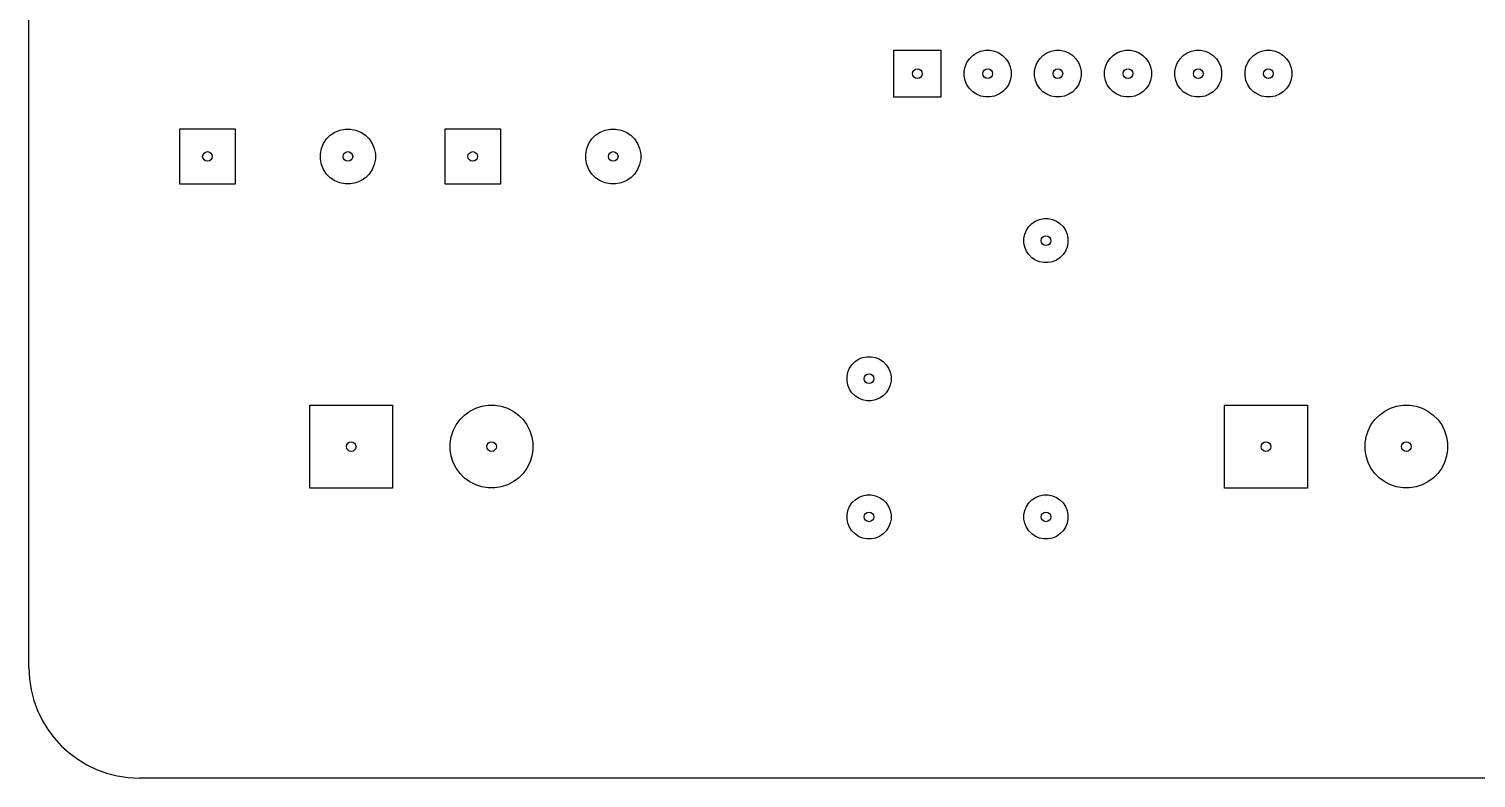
# Model space of a CAD drawing. Header units: millimetres. Extents: x 83 to 184, y -140 to -36.
# Drawn here: x 83 to 135.4, y -140 to -112.9 of the extents above; entities that cross this region are included whole.
import ezdxf

# ---------------------------------------------------------------- set-up
doc = ezdxf.new("R2010")
doc.units = ezdxf.units.MM
doc.layers.add('Edge.Cuts', color=254, linetype='CONTINUOUS', true_color=0xd0d2cd)
doc.layers.add('F.Cu', color=13, linetype='CONTINUOUS', true_color=0xc83434)

msp = doc.modelspace()

# ---------------------------------------------------------------- linework, layer by layer
at = {"layer": 'Edge.Cuts', "linetype": 'CONTINUOUS'}
for p, q in [((83, -136), (83, -40)), ((180, -140), (87, -140))]:
    msp.add_line(p, q, dxfattribs=at)
at = {"layer": 'Edge.Cuts'}
msp.add_arc((87, -136), 4, -180, -90, dxfattribs=at)
at = {"layer": 'F.Cu', "linetype": 'CONTINUOUS'}
for p, q in [((114.3, -115.35), (114.3, -113.65)), ((114.3, -113.65), (116, -113.65)), ((116, -113.65), (116, -115.35)), ((116.876601, -114.253258), (116.940367, -114.099313)), ((116.940367, -114.099313), (117.032941, -113.960766)), ((117.032941, -113.960766), (117.150766, -113.842941)), ((117.150766, -113.842941), (117.289313, -113.750367)), ((117.289313, -113.750367), (117.443258, -113.686601)), ((117.443258, -113.686601), (117.606685, -113.654093)), ((117.606685, -113.654093), (117.773315, -113.654093)), ((117.773315, -113.654093), (117.936742, -113.686601)), ((117.936742, -113.686601), (118.090687, -113.750367)), ((118.090687, -113.750367), (118.229234, -113.842941)), ((118.229234, -113.842941), (118.347059, -113.960766)), ((118.347059, -113.960766), (118.439633, -114.099313)), ((118.439633, -114.099313), (118.503399, -114.253258)), ((119.416601, -114.253258), (119.480367, -114.099313)), ((119.480367, -114.099313), (119.572941, -113.960766)), ((119.572941, -113.960766), (119.690766, -113.842941)), ((119.690766, -113.842941), (119.829313, -113.750367)), ((119.829313, -113.750367), (119.983258, -113.686601)), ((119.983258, -113.686601), (120.146685, -113.654093)), ((120.146685, -113.654093), (120.313315, -113.654093)), ((120.313315, -113.654093), (120.476742, -113.686601)), ((120.476742, -113.686601), (120.630687, -113.750367)), ((120.630687, -113.750367), (120.769234, -113.842941)), ((120.769234, -113.842941), (120.887059, -113.960766)), ((120.887059, -113.960766), (120.979633, -114.099313)), ((120.979633, -114.099313), (121.043399, -114.253258)), ((121.956601, -114.253258), (122.020367, -114.099313)), ((122.020367, -114.099313), (122.112941, -113.960766)), ((122.112941, -113.960766), (122.230766, -113.842941)), ((122.230766, -113.842941), (122.369313, -113.750367)), ((122.369313, -113.750367), (122.523258, -113.686601)), ((122.523258, -113.686601), (122.686685, -113.654093)), ((122.686685, -113.654093), (122.853315, -113.654093)), ((122.853315, -113.654093), (123.016742, -113.686601)), ((123.016742, -113.686601), (123.170687, -113.750367)), ((123.170687, -113.750367), (123.309234, -113.842941)), ((123.309234, -113.842941), (123.427059, -113.960766)), ((123.427059, -113.960766), (123.519633, -114.099313)), ((123.519633, -114.099313), (123.583399, -114.253258)), ((124.496601, -114.253258), (124.560367, -114.099313)), ((124.560367, -114.099313), (124.652941, -113.960766)), ((124.652941, -113.960766), (124.770766, -113.842941)), ((124.770766, -113.842941), (124.909313, -113.750367)), ((124.909313, -113.750367), (125.063258, -113.686601)), ((125.063258, -113.686601), (125.226685, -113.654093)), ((125.226685, -113.654093), (125.393315, -113.654093)), ((125.393315, -113.654093), (125.556742, -113.686601)), ((125.556742, -113.686601), (125.710687, -113.750367)), ((125.710687, -113.750367), (125.849234, -113.842941)), ((125.849234, -113.842941), (125.967059, -113.960766)), ((125.967059, -113.960766), (126.059633, -114.099313)), ((126.059633, -114.099313), (126.123399, -114.253258)), ((127.036601, -114.253258), (127.100367, -114.099313)), ((127.100367, -114.099313), (127.192941, -113.960766)), ((127.192941, -113.960766), (127.310766, -113.842941)), ((127.310766, -113.842941), (127.449313, -113.750367)), ((127.449313, -113.750367), (127.603258, -113.686601)), ((127.603258, -113.686601), (127.766685, -113.654093)), ((127.766685, -113.654093), (127.933315, -113.654093)), ((127.933315, -113.654093), (128.096742, -113.686601)), ((128.096742, -113.686601), (128.250687, -113.750367)), ((128.250687, -113.750367), (128.389234, -113.842941)), ((128.389234, -113.842941), (128.507059, -113.960766)), ((128.507059, -113.960766), (128.599633, -114.099313)), ((128.599633, -114.099313), (128.663399, -114.253258)), ((116.844093, -114.416685), (116.876601, -114.253258)), ((116.844093, -114.583315), (116.844093, -114.416685)), ((116.876601, -114.746742), (116.844093, -114.583315)), ((118.503399, -114.253258), (118.535907, -114.416685)), ((118.535907, -114.583315), (118.503399, -114.746742)), ((118.535907, -114.416685), (118.535907, -114.583315)), ((119.384093, -114.416685), (119.416601, -114.253258)), ((119.384093, -114.583315), (119.384093, -114.416685)), ((119.416601, -114.746742), (119.384093, -114.583315)), ((121.043399, -114.253258), (121.075907, -114.416685)), ((121.075907, -114.583315), (121.043399, -114.746742)), ((121.075907, -114.416685), (121.075907, -114.583315)), ((121.924093, -114.416685), (121.956601, -114.253258)), ((121.924093, -114.583315), (121.924093, -114.416685)), ((121.956601, -114.746742), (121.924093, -114.583315)), ((123.583399, -114.253258), (123.615907, -114.416685)), ((123.615907, -114.583315), (123.583399, -114.746742)), ((123.615907, -114.416685), (123.615907, -114.583315)), ((124.464093, -114.416685), (124.496601, -114.253258)), ((124.464093, -114.583315), (124.464093, -114.416685)), ((124.496601, -114.746742), (124.464093, -114.583315)), ((126.123399, -114.253258), (126.155907, -114.416685)), ((126.155907, -114.583315), (126.123399, -114.746742)), ((126.155907, -114.416685), (126.155907, -114.583315)), ((127.004093, -114.416685), (127.036601, -114.253258)), ((127.004093, -114.583315), (127.004093, -114.416685)), ((127.036601, -114.746742), (127.004093, -114.583315)), ((128.663399, -114.253258), (128.695907, -114.416685)), ((128.695907, -114.583315), (128.663399, -114.746742)), ((128.695907, -114.416685), (128.695907, -114.583315)), ((116.940367, -114.900687), (116.876601, -114.746742)), ((117.032941, -115.039234), (116.940367, -114.900687)), ((117.150766, -115.157059), (117.032941, -115.039234)), ((117.289313, -115.249633), (117.150766, -115.157059)), ((118.229234, -115.157059), (118.090687, -115.249633)), ((118.347059, -115.039234), (118.229234, -115.157059)), ((118.439633, -114.900687), (118.347059, -115.039234)), ((118.503399, -114.746742), (118.439633, -114.900687)), ((119.480367, -114.900687), (119.416601, -114.746742)), ((119.572941, -115.039234), (119.480367, -114.900687)), ((119.690766, -115.157059), (119.572941, -115.039234)), ((119.829313, -115.249633), (119.690766, -115.157059)), ((120.769234, -115.157059), (120.630687, -115.249633)), ((120.887059, -115.039234), (120.769234, -115.157059)), ((120.979633, -114.900687), (120.887059, -115.039234)), ((121.043399, -114.746742), (120.979633, -114.900687)), ((122.020367, -114.900687), (121.956601, -114.746742)), ((122.112941, -115.039234), (122.020367, -114.900687)), ((122.230766, -115.157059), (122.112941, -115.039234)), ((122.369313, -115.249633), (122.230766, -115.157059)), ((123.309234, -115.157059), (123.170687, -115.249633)), ((123.427059, -115.039234), (123.309234, -115.157059)), ((123.519633, -114.900687), (123.427059, -115.039234)), ((123.583399, -114.746742), (123.519633, -114.900687)), ((124.560367, -114.900687), (124.496601, -114.746742)), ((124.652941, -115.039234), (124.560367, -114.900687)), ((124.770766, -115.157059), (124.652941, -115.039234)), ((124.909313, -115.249633), (124.770766, -115.157059)), ((125.849234, -115.157059), (125.710687, -115.249633)), ((125.967059, -115.039234), (125.849234, -115.157059)), ((126.059633, -114.900687), (125.967059, -115.039234)), ((126.123399, -114.746742), (126.059633, -114.900687)), ((127.100367, -114.900687), (127.036601, -114.746742)), ((127.192941, -115.039234), (127.100367, -114.900687)), ((127.310766, -115.157059), (127.192941, -115.039234)), ((127.449313, -115.249633), (127.310766, -115.157059)), ((128.389234, -115.157059), (128.250687, -115.249633)), ((128.507059, -115.039234), (128.389234, -115.157059)), ((128.599633, -114.900687), (128.507059, -115.039234)), ((128.663399, -114.746742), (128.599633, -114.900687)), ((116, -115.35), (114.3, -115.35)), ((117.443258, -115.313399), (117.289313, -115.249633)), ((117.606685, -115.345907), (117.443258, -115.313399)), ((117.773315, -115.345907), (117.606685, -115.345907)), ((117.936742, -115.313399), (117.773315, -115.345907)), ((118.090687, -115.249633), (117.936742, -115.313399)), ((119.983258, -115.313399), (119.829313, -115.249633)), ((120.146685, -115.345907), (119.983258, -115.313399)), ((120.313315, -115.345907), (120.146685, -115.345907)), ((120.476742, -115.313399), (120.313315, -115.345907)), ((120.630687, -115.249633), (120.476742, -115.313399)), ((122.523258, -115.313399), (122.369313, -115.249633)), ((122.686685, -115.345907), (122.523258, -115.313399)), ((122.853315, -115.345907), (122.686685, -115.345907)), ((123.016742, -115.313399), (122.853315, -115.345907)), ((123.170687, -115.249633), (123.016742, -115.313399)), ((125.063258, -115.313399), (124.909313, -115.249633)), ((125.226685, -115.345907), (125.063258, -115.313399)), ((125.393315, -115.345907), (125.226685, -115.345907)), ((125.556742, -115.313399), (125.393315, -115.345907)), ((125.710687, -115.249633), (125.556742, -115.313399)), ((127.603258, -115.313399), (127.449313, -115.249633)), ((127.766685, -115.345907), (127.603258, -115.313399)), ((127.933315, -115.345907), (127.766685, -115.345907)), ((128.096742, -115.313399), (127.933315, -115.345907)), ((128.250687, -115.249633), (128.096742, -115.313399)), ((88.46, -118.5), (88.46, -116.5)), ((88.46, -116.5), (90.46, -116.5)), ((90.46, -116.5), (90.46, -118.5)), ((93.76699, -116.865607), (93.905607, -116.72699)), ((93.905607, -116.72699), (94.068603, -116.618079)), ((94.068603, -116.618079), (94.249715, -116.54306)), ((94.249715, -116.54306), (94.441983, -116.504815)), ((94.441983, -116.504815), (94.638017, -116.504815)), ((94.638017, -116.504815), (94.830285, -116.54306)), ((94.830285, -116.54306), (95.011397, -116.618079)), ((95.011397, -116.618079), (95.174393, -116.72699)), ((95.174393, -116.72699), (95.31301, -116.865607)), ((98.06, -118.5), (98.06, -116.5)), ((98.06, -116.5), (100.06, -116.5)), ((100.06, -116.5), (100.06, -118.5)), ((103.36699, -116.865607), (103.505607, -116.72699)), ((103.505607, -116.72699), (103.668603, -116.618079)), ((103.668603, -116.618079), (103.849715, -116.54306)), ((103.849715, -116.54306), (104.041983, -116.504815)), ((104.041983, -116.504815), (104.238017, -116.504815)), ((104.238017, -116.504815), (104.430285, -116.54306)), ((104.430285, -116.54306), (104.611397, -116.618079)), ((104.611397, -116.618079), (104.774393, -116.72699)), ((104.774393, -116.72699), (104.91301, -116.865607)), ((93.544815, -117.401983), (93.58306, -117.209715)), ((93.58306, -117.209715), (93.658079, -117.028603)), ((93.658079, -117.028603), (93.76699, -116.865607)), ((95.31301, -116.865607), (95.421921, -117.028603)), ((95.421921, -117.028603), (95.49694, -117.209715)), ((95.49694, -117.209715), (95.535185, -117.401983)), ((103.144815, -117.401983), (103.18306, -117.209715)), ((103.18306, -117.209715), (103.258079, -117.028603)), ((103.258079, -117.028603), (103.36699, -116.865607)), ((104.91301, -116.865607), (105.021921, -117.028603)), ((105.021921, -117.028603), (105.09694, -117.209715)), ((105.09694, -117.209715), (105.135185, -117.401983)), ((93.544815, -117.598017), (93.544815, -117.401983)), ((93.58306, -117.790285), (93.544815, -117.598017)), ((93.658079, -117.971397), (93.58306, -117.790285)), ((95.49694, -117.790285), (95.421921, -117.971397)), ((95.535185, -117.598017), (95.49694, -117.790285)), ((95.535185, -117.401983), (95.535185, -117.598017)), ((103.144815, -117.598017), (103.144815, -117.401983)), ((103.18306, -117.790285), (103.144815, -117.598017)), ((103.258079, -117.971397), (103.18306, -117.790285)), ((105.09694, -117.790285), (105.021921, -117.971397)), ((105.135185, -117.598017), (105.09694, -117.790285)), ((105.135185, -117.401983), (105.135185, -117.598017)), ((93.76699, -118.134393), (93.658079, -117.971397)), ((93.905607, -118.27301), (93.76699, -118.134393)), ((94.068603, -118.381921), (93.905607, -118.27301)), ((95.174393, -118.27301), (95.011397, -118.381921)), ((95.31301, -118.134393), (95.174393, -118.27301)), ((95.421921, -117.971397), (95.31301, -118.134393)), ((103.36699, -118.134393), (103.258079, -117.971397)), ((103.505607, -118.27301), (103.36699, -118.134393)), ((103.668603, -118.381921), (103.505607, -118.27301)), ((104.774393, -118.27301), (104.611397, -118.381921)), ((104.91301, -118.134393), (104.774393, -118.27301)), ((105.021921, -117.971397), (104.91301, -118.134393)), ((90.46, -118.5), (88.46, -118.5)), ((94.249715, -118.45694), (94.068603, -118.381921)), ((94.441983, -118.495185), (94.249715, -118.45694)), ((94.638017, -118.495185), (94.441983, -118.495185)), ((94.830285, -118.45694), (94.638017, -118.495185)), ((95.011397, -118.381921), (94.830285, -118.45694)), ((100.06, -118.5), (98.06, -118.5)), ((103.849715, -118.45694), (103.668603, -118.381921)), ((104.041983, -118.495185), (103.849715, -118.45694)), ((104.238017, -118.495185), (104.041983, -118.495185)), ((104.430285, -118.45694), (104.238017, -118.495185)), ((104.611397, -118.381921), (104.430285, -118.45694)), ((119.292485, -119.926592), (119.422883, -119.839463)), ((119.422883, -119.839463), (119.567772, -119.779448)), ((119.567772, -119.779448), (119.721586, -119.748852)), ((119.721586, -119.748852), (119.878414, -119.748852)), ((119.878414, -119.748852), (120.032228, -119.779448)), ((120.032228, -119.779448), (120.177117, -119.839463)), ((120.177117, -119.839463), (120.307515, -119.926592)), ((119.003852, -120.466586), (119.034448, -120.312772)), ((119.034448, -120.312772), (119.094463, -120.167883)), ((119.094463, -120.167883), (119.181592, -120.037485)), ((119.181592, -120.037485), (119.292485, -119.926592)), ((120.307515, -119.926592), (120.418408, -120.037485)), ((120.418408, -120.037485), (120.505537, -120.167883)), ((120.505537, -120.167883), (120.565552, -120.312772)), ((120.565552, -120.312772), (120.596148, -120.466586)), ((119.003852, -120.623414), (119.003852, -120.466586)), ((119.034448, -120.777228), (119.003852, -120.623414)), ((119.094463, -120.922117), (119.034448, -120.777228)), ((119.181592, -121.052515), (119.094463, -120.922117)), ((120.505537, -120.922117), (120.418408, -121.052515)), ((120.565552, -120.777228), (120.505537, -120.922117)), ((120.596148, -120.623414), (120.565552, -120.777228)), ((120.596148, -120.466586), (120.596148, -120.623414)), ((119.292485, -121.163408), (119.181592, -121.052515)), ((119.422883, -121.250537), (119.292485, -121.163408)), ((119.567772, -121.310552), (119.422883, -121.250537)), ((119.721586, -121.341148), (119.567772, -121.310552)), ((119.878414, -121.341148), (119.721586, -121.341148)), ((120.032228, -121.310552), (119.878414, -121.341148)), ((120.177117, -121.250537), (120.032228, -121.310552)), ((120.307515, -121.163408), (120.177117, -121.250537)), ((120.418408, -121.052515), (120.307515, -121.163408)), ((112.694463, -125.167883), (112.781592, -125.037485)), ((112.781592, -125.037485), (112.892485, -124.926592)), ((112.892485, -124.926592), (113.022883, -124.839463)), ((113.022883, -124.839463), (113.167772, -124.779448)), ((113.167772, -124.779448), (113.321586, -124.748852)), ((113.321586, -124.748852), (113.478414, -124.748852)), ((113.478414, -124.748852), (113.632228, -124.779448)), ((113.632228, -124.779448), (113.777117, -124.839463)), ((113.777117, -124.839463), (113.907515, -124.926592)), ((113.907515, -124.926592), (114.018408, -125.037485)), ((114.018408, -125.037485), (114.105537, -125.167883)), ((112.603852, -125.466586), (112.634448, -125.312772)), ((112.603852, -125.623414), (112.603852, -125.466586)), ((112.634448, -125.777228), (112.603852, -125.623414)), ((112.634448, -125.312772), (112.694463, -125.167883)), ((114.105537, -125.167883), (114.165552, -125.312772)), ((114.165552, -125.312772), (114.196148, -125.466586)), ((114.196148, -125.623414), (114.165552, -125.777228)), ((114.196148, -125.466586), (114.196148, -125.623414)), ((112.694463, -125.922117), (112.634448, -125.777228)), ((112.781592, -126.052515), (112.694463, -125.922117)), ((112.892485, -126.163408), (112.781592, -126.052515)), ((113.022883, -126.250537), (112.892485, -126.163408)), ((113.907515, -126.163408), (113.777117, -126.250537)), ((114.018408, -126.052515), (113.907515, -126.163408)), ((114.105537, -125.922117), (114.018408, -126.052515)), ((114.165552, -125.777228), (114.105537, -125.922117)), ((93.16, -129.5), (93.16, -126.5)), ((93.16, -126.5), (96.16, -126.5)), ((96.16, -126.5), (96.16, -129.5)), ((98.956252, -126.72104), (99.165975, -126.614181)), ((99.165975, -126.614181), (99.389832, -126.541445)), ((99.389832, -126.541445), (99.622311, -126.504624)), ((99.622311, -126.504624), (99.857689, -126.504624)), ((99.857689, -126.504624), (100.090168, -126.541445)), ((100.090168, -126.541445), (100.314025, -126.614181)), ((100.314025, -126.614181), (100.523748, -126.72104)), ((113.167772, -126.310552), (113.022883, -126.250537)), ((113.321586, -126.341148), (113.167772, -126.310552)), ((113.478414, -126.341148), (113.321586, -126.341148)), ((113.632228, -126.310552), (113.478414, -126.341148)), ((113.777117, -126.250537), (113.632228, -126.310552)), ((126.26, -129.5), (126.26, -126.5)), ((126.26, -126.5), (129.26, -126.5)), ((129.26, -126.5), (129.26, -129.5)), ((132.056252, -126.72104), (132.265975, -126.614181)), ((132.265975, -126.614181), (132.489832, -126.541445)), ((132.489832, -126.541445), (132.722311, -126.504624)), ((132.722311, -126.504624), (132.957689, -126.504624)), ((132.957689, -126.504624), (133.190168, -126.541445)), ((133.190168, -126.541445), (133.414025, -126.614181)), ((133.414025, -126.614181), (133.623748, -126.72104)), ((98.354181, -127.425975), (98.46104, -127.216252)), ((98.46104, -127.216252), (98.599391, -127.025828)), ((98.599391, -127.025828), (98.765828, -126.859391)), ((98.765828, -126.859391), (98.956252, -126.72104)), ((100.523748, -126.72104), (100.714172, -126.859391)), ((100.714172, -126.859391), (100.880609, -127.025828)), ((100.880609, -127.025828), (101.01896, -127.216252)), ((101.01896, -127.216252), (101.125819, -127.425975)), ((131.454181, -127.425975), (131.56104, -127.216252)), ((131.56104, -127.216252), (131.699391, -127.025828)), ((131.699391, -127.025828), (131.865828, -126.859391)), ((131.865828, -126.859391), (132.056252, -126.72104)), ((133.623748, -126.72104), (133.814172, -126.859391)), ((133.814172, -126.859391), (133.980609, -127.025828)), ((133.980609, -127.025828), (134.11896, -127.216252)), ((134.11896, -127.216252), (134.225819, -127.425975)), ((98.244624, -127.882311), (98.281445, -127.649832)), ((98.281445, -127.649832), (98.354181, -127.425975)), ((101.125819, -127.425975), (101.198555, -127.649832)), ((101.198555, -127.649832), (101.235376, -127.882311)), ((131.344624, -127.882311), (131.381445, -127.649832)), ((131.381445, -127.649832), (131.454181, -127.425975)), ((134.225819, -127.425975), (134.298555, -127.649832)), ((134.298555, -127.649832), (134.335376, -127.882311)), ((98.244624, -128.117689), (98.244624, -127.882311)), ((98.281445, -128.350168), (98.244624, -128.117689)), ((101.235376, -128.117689), (101.198555, -128.350168)), ((101.235376, -127.882311), (101.235376, -128.117689)), ((131.344624, -128.117689), (131.344624, -127.882311)), ((131.381445, -128.350168), (131.344624, -128.117689)), ((134.335376, -128.117689), (134.298555, -128.350168)), ((134.335376, -127.882311), (134.335376, -128.117689)), ((98.354181, -128.574025), (98.281445, -128.350168)), ((98.46104, -128.783748), (98.354181, -128.574025)), ((98.599391, -128.974172), (98.46104, -128.783748)), ((101.01896, -128.783748), (100.880609, -128.974172)), ((101.125819, -128.574025), (101.01896, -128.783748)), ((101.198555, -128.350168), (101.125819, -128.574025)), ((131.454181, -128.574025), (131.381445, -128.350168)), ((131.56104, -128.783748), (131.454181, -128.574025)), ((131.699391, -128.974172), (131.56104, -128.783748)), ((134.11896, -128.783748), (133.980609, -128.974172)), ((134.225819, -128.574025), (134.11896, -128.783748)), ((134.298555, -128.350168), (134.225819, -128.574025)), ((98.765828, -129.140609), (98.599391, -128.974172)), ((98.956252, -129.27896), (98.765828, -129.140609)), ((99.165975, -129.385819), (98.956252, -129.27896)), ((100.523748, -129.27896), (100.314025, -129.385819)), ((100.714172, -129.140609), (100.523748, -129.27896)), ((100.880609, -128.974172), (100.714172, -129.140609)), ((131.865828, -129.140609), (131.699391, -128.974172)), ((132.056252, -129.27896), (131.865828, -129.140609)), ((132.265975, -129.385819), (132.056252, -129.27896)), ((133.623748, -129.27896), (133.414025, -129.385819)), ((133.814172, -129.140609), (133.623748, -129.27896)), ((133.980609, -128.974172), (133.814172, -129.140609)), ((96.16, -129.5), (93.16, -129.5)), ((99.389832, -129.458555), (99.165975, -129.385819)), ((99.622311, -129.495376), (99.389832, -129.458555)), ((99.857689, -129.495376), (99.622311, -129.495376)), ((100.090168, -129.458555), (99.857689, -129.495376)), ((100.314025, -129.385819), (100.090168, -129.458555)), ((112.892485, -129.926592), (113.022883, -129.839463)), ((113.022883, -129.839463), (113.167772, -129.779448)), ((113.167772, -129.779448), (113.321586, -129.748852)), ((113.321586, -129.748852), (113.478414, -129.748852)), ((113.478414, -129.748852), (113.632228, -129.779448)), ((113.632228, -129.779448), (113.777117, -129.839463)), ((113.777117, -129.839463), (113.907515, -129.926592)), ((119.292485, -129.926592), (119.422883, -129.839463)), ((119.422883, -129.839463), (119.567772, -129.779448)), ((119.567772, -129.779448), (119.721586, -129.748852)), ((119.721586, -129.748852), (119.878414, -129.748852)), ((119.878414, -129.748852), (120.032228, -129.779448)), ((120.032228, -129.779448), (120.177117, -129.839463)), ((120.177117, -129.839463), (120.307515, -129.926592)), ((129.26, -129.5), (126.26, -129.5)), ((132.489832, -129.458555), (132.265975, -129.385819)), ((132.722311, -129.495376), (132.489832, -129.458555)), ((132.957689, -129.495376), (132.722311, -129.495376)), ((133.190168, -129.458555), (132.957689, -129.495376)), ((133.414025, -129.385819), (133.190168, -129.458555)), ((112.603852, -130.466586), (112.634448, -130.312772)), ((112.634448, -130.312772), (112.694463, -130.167883)), ((112.694463, -130.167883), (112.781592, -130.037485)), ((112.781592, -130.037485), (112.892485, -129.926592)), ((113.907515, -129.926592), (114.018408, -130.037485)), ((114.018408, -130.037485), (114.105537, -130.167883)), ((114.105537, -130.167883), (114.165552, -130.312772)), ((114.165552, -130.312772), (114.196148, -130.466586)), ((119.003852, -130.466586), (119.034448, -130.312772)), ((119.034448, -130.312772), (119.094463, -130.167883)), ((119.094463, -130.167883), (119.181592, -130.037485)), ((119.181592, -130.037485), (119.292485, -129.926592)), ((120.307515, -129.926592), (120.418408, -130.037485)), ((120.418408, -130.037485), (120.505537, -130.167883)), ((120.505537, -130.167883), (120.565552, -130.312772)), ((120.565552, -130.312772), (120.596148, -130.466586)), ((112.603852, -130.623414), (112.603852, -130.466586)), ((112.634448, -130.777228), (112.603852, -130.623414)), ((112.694463, -130.922117), (112.634448, -130.777228)), ((114.165552, -130.777228), (114.105537, -130.922117)), ((114.196148, -130.623414), (114.165552, -130.777228)), ((114.196148, -130.466586), (114.196148, -130.623414)), ((119.003852, -130.623414), (119.003852, -130.466586)), ((119.034448, -130.777228), (119.003852, -130.623414)), ((119.094463, -130.922117), (119.034448, -130.777228)), ((120.565552, -130.777228), (120.505537, -130.922117)), ((120.596148, -130.623414), (120.565552, -130.777228)), ((120.596148, -130.466586), (120.596148, -130.623414)), ((112.781592, -131.052515), (112.694463, -130.922117)), ((112.892485, -131.163408), (112.781592, -131.052515)), ((113.022883, -131.250537), (112.892485, -131.163408)), ((113.167772, -131.310552), (113.022883, -131.250537)), ((113.321586, -131.341148), (113.167772, -131.310552)), ((113.478414, -131.341148), (113.321586, -131.341148)), ((113.632228, -131.310552), (113.478414, -131.341148)), ((113.777117, -131.250537), (113.632228, -131.310552)), ((113.907515, -131.163408), (113.777117, -131.250537)), ((114.018408, -131.052515), (113.907515, -131.163408)), ((114.105537, -130.922117), (114.018408, -131.052515)), ((119.181592, -131.052515), (119.094463, -130.922117)), ((119.292485, -131.163408), (119.181592, -131.052515)), ((119.422883, -131.250537), (119.292485, -131.163408)), ((119.567772, -131.310552), (119.422883, -131.250537)), ((119.721586, -131.341148), (119.567772, -131.310552)), ((119.878414, -131.341148), (119.721586, -131.341148)), ((120.032228, -131.310552), (119.878414, -131.341148)), ((120.177117, -131.250537), (120.032228, -131.310552)), ((120.307515, -131.163408), (120.177117, -131.250537)), ((120.418408, -131.052515), (120.307515, -131.163408)), ((120.505537, -130.922117), (120.418408, -131.052515))]:
    msp.add_line(p, q, dxfattribs=at)
at = {"layer": 'F.Cu'}
for centre in [(115.15, -114.5), (115.15, -114.5), (117.69, -114.5), (117.69, -114.5), (120.23, -114.5), (120.23, -114.5), (122.77, -114.5), (122.77, -114.5), (125.31, -114.5), (125.31, -114.5), (127.85, -114.5), (127.85, -114.5), (89.46, -117.5), (89.46, -117.5), (94.54, -117.5), (94.54, -117.5), (99.06, -117.5), (99.06, -117.5), (104.14, -117.5), (104.14, -117.5), (119.8, -120.545), (119.8, -120.545), (113.4, -125.545), (113.4, -125.545), (94.66, -128), (94.66, -128), (99.74, -128), (99.74, -128), (127.76, -128), (127.76, -128), (132.84, -128), (132.84, -128), (113.4, -130.545), (113.4, -130.545), (119.8, -130.545), (119.8, -130.545)]:
    msp.add_circle(centre, 0.175, dxfattribs=at)

doc.saveas('drawing.dxf')
